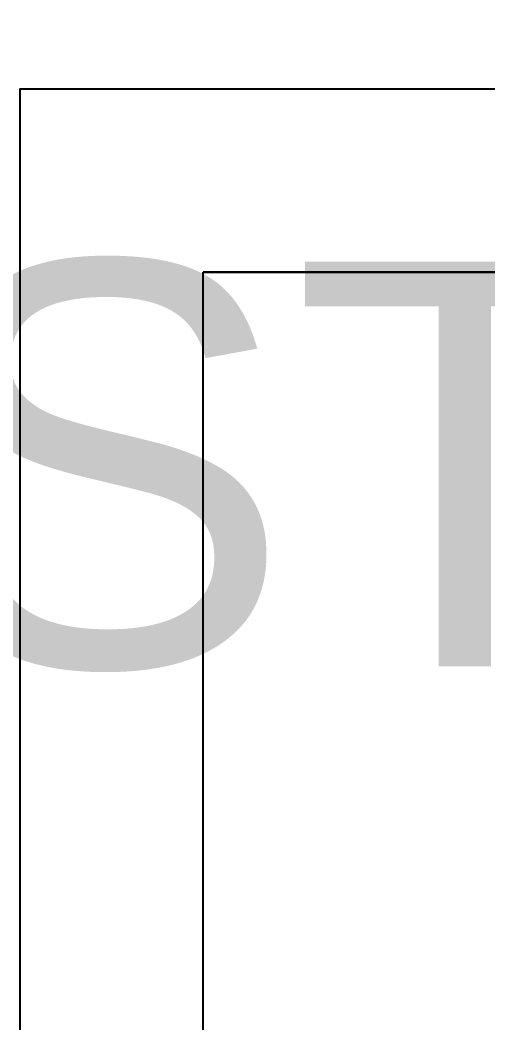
# Model space of a CAD drawing. Extents: x 15525 to 50715, y -3252 to 56414.
# Drawn here: x 38145 to 38497, y 32067 to 32822 of the extents above; entities that cross this region are included whole.
import ezdxf

# ---------------------------------------------------------------- set-up
doc = ezdxf.new("R2010")
doc.units = 0
doc.header["$MEASUREMENT"] = 0
for name, color, linetype in [('A-Wall__Brick', 7, 'CONTINUOUS'), ('RM$', 7, 'CONTINUOUS'), ('RM$TXT', 4, 'CONTINUOUS')]:
    doc.layers.add(name, color=color, linetype=linetype)
doc.styles.add('Arial', font='arial.ttf')

msp = doc.modelspace()

# ---------------------------------------------------------------- linework, layer by layer
at = {"layer": 'A-Wall__Brick'}
for p, q in [((38144.62, 32770.12), (39811.62, 32770.12)), ((38144.62, 31743.12), (38144.62, 32770.12)), ((38282.62, 31743.12), (38282.62, 32632.12)), ((39315.62, 32632.12), (38282.62, 32632.12))]:
    msp.add_line(p, q, dxfattribs=at)
at = {"layer": 'RM$', "flags": 128}
msp.add_lwpolyline([(33308.62, 31862.12), (38144.62, 31862.12), (38144.62, 32770.12), (39788.76, 32770.12), (39788.76, 35293.12), (31564.48, 35293.12), (31564.48, 31760.4), (32620.62, 31760.4), (32620.62, 32770.12), (33308.62, 32770.12)], close=True, dxfattribs=at)
at = {"layer": 'RM$'}
msp.add_lwpolyline([(38282.62, 32632.12), (39315.62, 32632.12), (39315.62, 31828.17), (38282.62, 31828.17)], close=True, dxfattribs=at)

# ---------------------------------------------------------------- texts
at = {"layer": 'RM$TXT', "insert": (38799.12, 30806.5), "char_height": 304.8, "attachment_point": 8, "style": 'Arial'}
msp.add_mtext('353B^M^JSTORES^M^JSTORE^M^J.83^M^J55-PVC (IND ENG)^M^J558-BIO INNOVATN HUB^M^J', dxfattribs=at)

doc.saveas('drawing.dxf')
